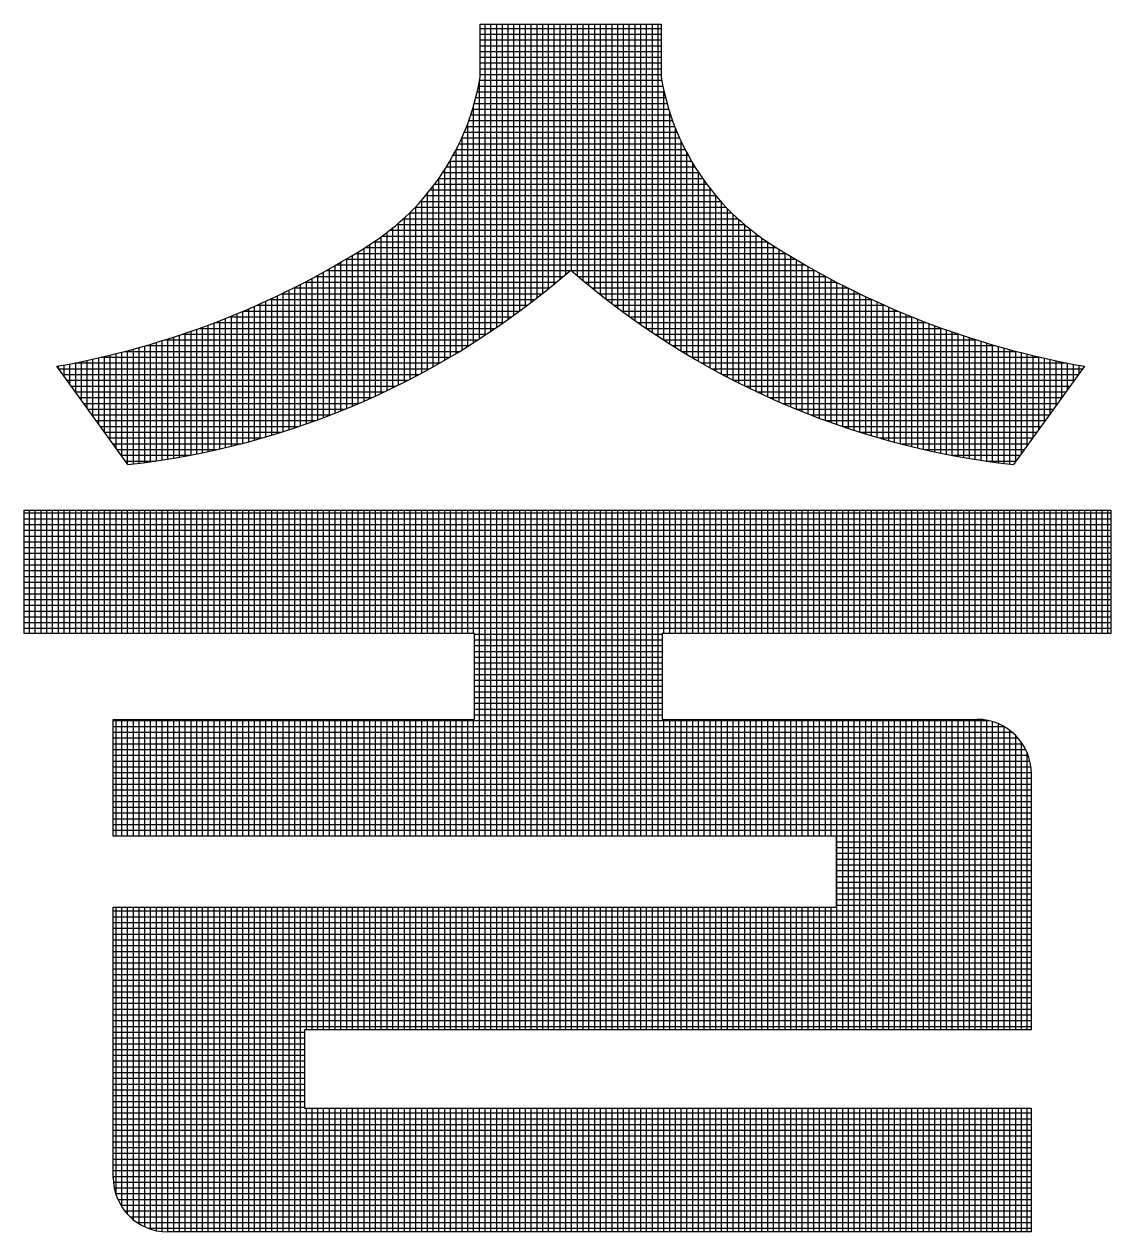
# Model space of a CAD drawing. Header units: inches. Extents: x 1009 to 1850, y 0 to 594.
# Drawn here: x 1739.478 to 1742.75, y 102.36 to 105.995 of the extents above; entities that cross this region are included whole.
import ezdxf

# ---------------------------------------------------------------- set-up
doc = ezdxf.new("R2010")
doc.units = ezdxf.units.IN
doc.header["$MEASUREMENT"] = 0
doc.layers.add('BG ÇÑ±¹Áö¿ª³\xad¹æ±â¼úÁÖ½ÄÈ¸»ç CI', color=7, linetype='Continuous')

msp = doc.modelspace()

# ---------------------------------------------------------------- linework, layer by layer
at = {"layer": 'BG ÇÑ±¹Áö¿ª³\xad¹æ±â¼úÁÖ½ÄÈ¸»ç CI', "color": 7, "linetype": 'Continuous', "lineweight": 25}
for p, q in [((1740.8516, 105.8369), (1740.8516, 105.995)), ((1740.8516, 105.995), (1741.3962, 105.995)), ((1740.8516, 105.9823), (1741.3962, 105.9823)), ((1740.8664, 105.0589), (1740.8664, 105.995)), ((1740.8837, 105.0705), (1740.8837, 105.995)), ((1740.9011, 105.0823), (1740.9011, 105.995)), ((1740.9184, 105.0943), (1740.9184, 105.995)), ((1740.9358, 105.1065), (1740.9358, 105.995)), ((1740.9532, 105.119), (1740.9532, 105.995)), ((1740.9705, 105.1317), (1740.9705, 105.995)), ((1740.9879, 105.1447), (1740.9879, 105.995)), ((1741.0053, 105.1578), (1741.0053, 105.995)), ((1741.0226, 105.1713), (1741.0226, 105.995)), ((1741.04, 105.1849), (1741.04, 105.995)), ((1741.0574, 105.1989), (1741.0574, 105.995)), ((1741.0747, 105.2131), (1741.0747, 105.995)), ((1741.0921, 105.2275), (1741.0921, 105.995)), ((1741.1095, 105.2423), (1741.1095, 105.995)), ((1741.1268, 105.2523), (1741.1268, 105.995)), ((1741.1442, 105.2373), (1741.1442, 105.995)), ((1741.1615, 105.2227), (1741.1615, 105.995)), ((1741.1789, 105.2083), (1741.1789, 105.995)), ((1741.1963, 105.1942), (1741.1963, 105.995)), ((1741.2136, 105.1804), (1741.2136, 105.995)), ((1741.231, 105.1668), (1741.231, 105.995)), ((1741.2484, 105.1534), (1741.2484, 105.995)), ((1741.2657, 105.1403), (1741.2657, 105.995)), ((1741.2831, 105.1275), (1741.2831, 105.995)), ((1741.3005, 105.1148), (1741.3005, 105.995)), ((1741.3178, 105.1025), (1741.3178, 105.995)), ((1741.3352, 105.0903), (1741.3352, 105.995)), ((1741.3526, 105.0783), (1741.3526, 105.995)), ((1741.3699, 105.0666), (1741.3699, 105.995)), ((1741.3873, 105.0551), (1741.3873, 105.995)), ((1741.3962, 105.995), (1741.3962, 105.8369)), ((1740.8516, 105.9649), (1741.3962, 105.9649)), ((1740.8516, 105.9476), (1741.3962, 105.9476)), ((1740.8516, 105.9302), (1741.3962, 105.9302)), ((1740.8516, 105.9128), (1741.3962, 105.9128)), ((1740.8516, 105.8955), (1741.3962, 105.8955)), ((1740.8516, 105.8781), (1741.3962, 105.8781)), ((1740.8516, 105.8607), (1741.3962, 105.8607)), ((1740.8498, 105.826), (1741.3981, 105.826)), ((1740.8516, 105.8434), (1741.3962, 105.8434)), ((1740.8427, 105.7913), (1741.4052, 105.7913)), ((1740.8465, 105.8086), (1741.4014, 105.8086)), ((1740.849, 105.0476), (1740.849, 105.8217)), ((1741.4047, 105.0438), (1741.4047, 105.7935)), ((1740.8339, 105.7565), (1741.414, 105.7565)), ((1740.8385, 105.7739), (1741.4093, 105.7739)), ((1740.8232, 105.7218), (1741.4246, 105.7218)), ((1740.8288, 105.7392), (1741.4191, 105.7392)), ((1740.8316, 105.0364), (1740.8316, 105.7487)), ((1741.422, 105.0327), (1741.422, 105.7298)), ((1740.8107, 105.6871), (1741.4372, 105.6871)), ((1740.8143, 105.0254), (1740.8143, 105.6965)), ((1740.8172, 105.7045), (1741.4307, 105.7045)), ((1741.4394, 105.0218), (1741.4394, 105.6815)), ((1740.7961, 105.6524), (1741.4517, 105.6524)), ((1740.7969, 105.0147), (1740.7969, 105.6541)), ((1740.8037, 105.6697), (1741.4442, 105.6697)), ((1741.4567, 105.0112), (1741.4567, 105.6415)), ((1740.7794, 105.6176), (1741.4684, 105.6176)), ((1740.7795, 105.0041), (1740.7795, 105.6179)), ((1740.788, 105.635), (1741.4598, 105.635)), ((1741.4741, 105.0007), (1741.4741, 105.6068)), ((1740.7604, 105.5829), (1741.4875, 105.5829)), ((1740.7622, 104.9938), (1740.7622, 105.5859)), ((1740.7702, 105.6003), (1741.4777, 105.6003)), ((1741.4915, 104.9904), (1741.4915, 105.5761)), ((1740.7274, 104.9737), (1740.7274, 105.5313)), ((1740.7389, 105.5482), (1741.509, 105.5482)), ((1740.7448, 104.9836), (1740.7448, 105.5573)), ((1740.75, 105.5655), (1741.4979, 105.5655)), ((1741.5088, 104.9803), (1741.5088, 105.5484)), ((1740.7012, 105.4961), (1741.5467, 105.4961)), ((1740.7101, 104.9639), (1740.7101, 105.5075)), ((1740.7145, 105.5134), (1741.5333, 105.5134)), ((1740.7271, 105.5308), (1741.5208, 105.5308)), ((1741.5262, 104.9704), (1741.5262, 105.5232)), ((1741.5436, 104.9607), (1741.5436, 105.5)), ((1740.672, 105.4613), (1741.5759, 105.4613)), ((1740.6753, 104.9449), (1740.6753, 105.4651)), ((1740.687, 105.4787), (1741.5608, 105.4787)), ((1740.6927, 104.9543), (1740.6927, 105.4855)), ((1741.5609, 104.9511), (1741.5609, 105.4786)), ((1741.5783, 104.9418), (1741.5783, 105.4587)), ((1740.6388, 105.4266), (1741.6091, 105.4266)), ((1740.6406, 104.9266), (1740.6406, 105.4284)), ((1740.6559, 105.444), (1741.5919, 105.444)), ((1740.658, 104.9356), (1740.658, 105.4461)), ((1741.5957, 104.9326), (1741.5957, 105.4401)), ((1741.613, 104.9236), (1741.613, 105.4228)), ((1740.6008, 105.3919), (1741.647, 105.3919)), ((1740.6059, 104.909), (1740.6059, 105.3962)), ((1740.6205, 105.4093), (1741.6274, 105.4093)), ((1740.6232, 104.9177), (1740.6232, 105.4118)), ((1741.6304, 104.9148), (1741.6304, 105.4065)), ((1741.6478, 104.9061), (1741.6478, 105.3913)), ((1740.5538, 104.8839), (1740.5538, 105.3549)), ((1740.5569, 105.3572), (1741.691, 105.3572)), ((1740.5712, 104.8921), (1740.5712, 105.3678)), ((1740.5797, 105.3745), (1741.6681, 105.3745)), ((1740.5885, 104.9004), (1740.5885, 105.3816)), ((1741.6651, 104.8976), (1741.6651, 105.3769)), ((1741.6825, 104.8893), (1741.6825, 105.3634)), ((1741.6998, 104.8812), (1741.6998, 105.3508)), ((1740.5017, 104.8603), (1740.5017, 105.3203)), ((1740.5051, 105.3224), (1741.7428, 105.3224)), ((1740.5191, 104.868), (1740.5191, 105.3313)), ((1740.5321, 105.3398), (1741.7158, 105.3398)), ((1740.5364, 104.8758), (1740.5364, 105.3427)), ((1741.7172, 104.8732), (1741.7172, 105.3388)), ((1741.7346, 104.8654), (1741.7346, 105.3276)), ((1741.7519, 104.8577), (1741.7519, 105.3167)), ((1740.4322, 104.831), (1740.4322, 105.2784)), ((1740.4481, 105.2877), (1741.7997, 105.2877)), ((1740.4496, 104.8381), (1740.4496, 105.2886)), ((1740.467, 104.8453), (1740.467, 105.299)), ((1740.477, 105.3051), (1741.7708, 105.3051)), ((1740.4843, 104.8527), (1740.4843, 105.3095)), ((1741.7693, 104.8502), (1741.7693, 105.306)), ((1741.7867, 104.8429), (1741.7867, 105.2955)), ((1741.804, 104.8357), (1741.804, 105.2852)), ((1740.3801, 104.8107), (1740.3801, 105.2488)), ((1740.3876, 105.253), (1741.1219, 105.253)), ((1740.3975, 104.8174), (1740.3975, 105.2585)), ((1740.4149, 104.8241), (1740.4149, 105.2684)), ((1740.4183, 105.2703), (1741.8295, 105.2703)), ((1741.126, 105.253), (1741.8603, 105.253)), ((1741.8214, 104.8287), (1741.8214, 105.275)), ((1741.8388, 104.8218), (1741.8388, 105.2651)), ((1741.8561, 104.8151), (1741.8561, 105.2553)), ((1741.8735, 104.8086), (1741.8735, 105.2457)), ((1740.3107, 104.7858), (1740.3107, 105.2119)), ((1740.323, 105.2182), (1741.081, 105.2182)), ((1740.3281, 104.7918), (1740.3281, 105.2209)), ((1740.3454, 104.798), (1740.3454, 105.23)), ((1740.3559, 105.2356), (1741.1017, 105.2356)), ((1740.3628, 104.8043), (1740.3628, 105.2393)), ((1741.1462, 105.2356), (1741.892, 105.2356)), ((1741.1669, 105.2182), (1741.9248, 105.2182)), ((1741.8909, 104.8022), (1741.8909, 105.2362)), ((1741.9082, 104.7959), (1741.9082, 105.227)), ((1741.9256, 104.7898), (1741.9256, 105.2179)), ((1741.943, 104.7838), (1741.943, 105.2089)), ((1740.2239, 104.7579), (1740.2239, 105.1693)), ((1740.2412, 104.7632), (1740.2412, 105.1775)), ((1740.2537, 105.1835), (1741.0382, 105.1835)), ((1740.2586, 104.7686), (1740.2586, 105.1859)), ((1740.276, 104.7742), (1740.276, 105.1944)), ((1740.289, 105.2009), (1741.0598, 105.2009)), ((1740.2933, 104.7799), (1740.2933, 105.203)), ((1741.188, 105.2009), (1741.9588, 105.2009)), ((1741.2096, 105.1835), (1741.9941, 105.1835)), ((1741.9603, 104.778), (1741.9603, 105.2001)), ((1741.9777, 104.7723), (1741.9777, 105.1915)), ((1741.995, 104.7668), (1741.995, 105.1831)), ((1742.0124, 104.7614), (1742.0124, 105.1748)), ((1740.1387, 105.1314), (1740.9701, 105.1314)), ((1740.1544, 104.738), (1740.1544, 105.1382)), ((1740.1718, 104.7428), (1740.1718, 105.1457)), ((1740.1787, 105.1488), (1740.9934, 105.1488)), ((1740.1891, 104.7477), (1740.1891, 105.1534)), ((1740.2065, 104.7527), (1740.2065, 105.1613)), ((1740.217, 105.1662), (1741.0161, 105.1662)), ((1741.2318, 105.1662), (1742.0309, 105.1662)), ((1741.2545, 105.1488), (1742.0692, 105.1488)), ((1741.2777, 105.1314), (1742.1092, 105.1314)), ((1742.0298, 104.7561), (1742.0298, 105.1667)), ((1742.0471, 104.751), (1742.0471, 105.1587)), ((1742.0645, 104.746), (1742.0645, 105.1509)), ((1742.0819, 104.7412), (1742.0819, 105.1432)), ((1742.0992, 104.7365), (1742.0992, 105.1357)), ((1740.0502, 104.7124), (1740.0502, 105.0958)), ((1740.0525, 105.0967), (1740.9219, 105.0967)), ((1740.0676, 104.7164), (1740.0676, 105.1025)), ((1740.0849, 104.7204), (1740.0849, 105.1094)), ((1740.0967, 105.1141), (1740.9463, 105.1141)), ((1740.1023, 104.7246), (1740.1023, 105.1163)), ((1740.1197, 104.729), (1740.1197, 105.1235)), ((1740.137, 104.7334), (1740.137, 105.1307)), ((1741.3016, 105.1141), (1742.1512, 105.1141)), ((1741.326, 105.0967), (1742.1954, 105.0967)), ((1742.1166, 104.7319), (1742.1166, 105.1283)), ((1742.134, 104.7275), (1742.134, 105.1211)), ((1742.1513, 104.7232), (1742.1513, 105.114)), ((1742.1687, 104.7191), (1742.1687, 105.1071)), ((1742.1861, 104.715), (1742.1861, 105.1003)), ((1739.946, 104.6916), (1739.946, 105.0586)), ((1739.9559, 105.062), (1740.871, 105.062)), ((1739.9634, 104.6947), (1739.9634, 105.0645)), ((1739.9808, 104.698), (1739.9808, 105.0705)), ((1739.9981, 104.7014), (1739.9981, 105.0766)), ((1740.0057, 105.0793), (1740.8967, 105.0793)), ((1740.0155, 104.705), (1740.0155, 105.0829)), ((1740.0329, 104.7086), (1740.0329, 105.0893)), ((1741.3511, 105.0793), (1742.2422, 105.0793)), ((1741.3769, 105.062), (1742.2919, 105.062)), ((1742.2034, 104.7111), (1742.2034, 105.0936)), ((1742.2208, 104.7074), (1742.2208, 105.0871)), ((1742.2381, 104.7038), (1742.2381, 105.0808)), ((1742.2555, 104.7003), (1742.2555, 105.0746)), ((1742.2729, 104.6969), (1742.2729, 105.0685)), ((1742.2902, 104.6937), (1742.2902, 105.0625)), ((1739.8418, 104.6754), (1739.8418, 105.0263)), ((1739.845, 105.0272), (1740.8171, 105.0272)), ((1739.8592, 104.6778), (1739.8592, 105.0314)), ((1739.8766, 104.6803), (1739.8766, 105.0366)), ((1739.8939, 104.6829), (1739.8939, 105.0419)), ((1739.9026, 105.0446), (1740.8444, 105.0446)), ((1739.9113, 104.6857), (1739.9113, 105.0473)), ((1739.9287, 104.6886), (1739.9287, 105.0529)), ((1741.4034, 105.0446), (1742.3452, 105.0446)), ((1741.4307, 105.0272), (1742.4029, 105.0272)), ((1742.3076, 104.6906), (1742.3076, 105.0567)), ((1742.325, 104.6876), (1742.325, 105.051)), ((1742.3423, 104.6848), (1742.3423, 105.0455)), ((1742.3597, 104.682), (1742.3597, 105.0401)), ((1742.3771, 104.6794), (1742.3771, 105.0348)), ((1742.3944, 104.677), (1742.3944, 105.0297)), ((1742.4118, 104.6746), (1742.4118, 105.0247)), ((1739.6856, 104.8147), (1739.6856, 104.9867)), ((1739.7029, 104.7906), (1739.7029, 104.9906)), ((1739.7113, 104.9925), (1740.76, 104.9925)), ((1739.7203, 104.7665), (1739.7203, 104.9946)), ((1739.7377, 104.7425), (1739.7377, 104.9988)), ((1739.755, 104.7184), (1739.755, 105.003)), ((1739.7724, 104.6943), (1739.7724, 105.0074)), ((1739.7818, 105.0099), (1740.789, 105.0099)), ((1739.7898, 104.6702), (1739.7898, 105.012)), ((1739.8071, 104.671), (1739.8071, 105.0166)), ((1739.8245, 104.6732), (1739.8245, 105.0214)), ((1741.4589, 105.0099), (1742.4661, 105.0099)), ((1741.4879, 104.9925), (1742.5365, 104.9925)), ((1742.4292, 104.6724), (1742.4292, 105.0198)), ((1742.4465, 104.6704), (1742.4465, 105.0151)), ((1742.4639, 104.6782), (1742.4639, 105.0104)), ((1742.4812, 104.7023), (1742.4812, 105.006)), ((1742.4986, 104.7264), (1742.4986, 105.0016)), ((1742.516, 104.7505), (1742.516, 104.9974)), ((1742.5333, 104.7745), (1742.5333, 104.9932)), ((1742.5507, 104.7986), (1742.5507, 104.9893)), ((1739.7905, 104.6691), (1739.5771, 104.9651)), ((1739.5814, 104.9591), (1739.5814, 104.9659)), ((1739.5824, 104.9578), (1740.6991, 104.9578)), ((1739.5987, 104.9351), (1739.5987, 104.969)), ((1739.6161, 104.911), (1739.6161, 104.9723)), ((1739.6306, 104.9751), (1740.7301, 104.9751)), ((1739.6335, 104.8869), (1739.6335, 104.9757)), ((1739.6508, 104.8628), (1739.6508, 104.9792)), ((1739.6682, 104.8388), (1739.6682, 104.9829)), ((1741.5178, 104.9751), (1742.6173, 104.9751)), ((1741.5488, 104.9578), (1742.6655, 104.9578)), ((1742.6708, 104.9651), (1742.4573, 104.6691)), ((1742.5681, 104.8227), (1742.5681, 104.9854)), ((1742.5854, 104.8468), (1742.5854, 104.9817)), ((1742.6028, 104.8709), (1742.6028, 104.9781)), ((1742.6202, 104.8949), (1742.6202, 104.9746)), ((1742.6375, 104.919), (1742.6375, 104.9712)), ((1742.6549, 104.9431), (1742.6549, 104.968)), ((1739.5949, 104.9404), (1740.667, 104.9404)), ((1739.6074, 104.923), (1740.6338, 104.923)), ((1741.5808, 104.9404), (1742.653, 104.9404)), ((1741.6141, 104.923), (1742.6404, 104.923)), ((1739.6199, 104.9057), (1740.5992, 104.9057)), ((1739.6325, 104.8883), (1740.5633, 104.8883)), ((1741.6486, 104.9057), (1742.6279, 104.9057)), ((1741.6846, 104.8883), (1742.6154, 104.8883)), ((1739.645, 104.871), (1740.5257, 104.871)), ((1739.6575, 104.8536), (1740.4864, 104.8536)), ((1741.7222, 104.871), (1742.6029, 104.871)), ((1741.7615, 104.8536), (1742.5904, 104.8536)), ((1739.67, 104.8362), (1740.445, 104.8362)), ((1739.6826, 104.8189), (1740.4014, 104.8189)), ((1741.8028, 104.8362), (1742.5778, 104.8362)), ((1741.8464, 104.8189), (1742.5653, 104.8189)), ((1739.6951, 104.8015), (1740.3552, 104.8015)), ((1739.7076, 104.7841), (1740.3059, 104.7841)), ((1741.8927, 104.8015), (1742.5528, 104.8015)), ((1741.942, 104.7841), (1742.5403, 104.7841)), ((1739.7201, 104.7668), (1740.2528, 104.7668)), ((1739.7326, 104.7494), (1740.1952, 104.7494)), ((1739.7452, 104.732), (1740.1317, 104.732)), ((1741.995, 104.7668), (1742.5277, 104.7668)), ((1742.0527, 104.7494), (1742.5152, 104.7494)), ((1742.1162, 104.732), (1742.5027, 104.732)), ((1739.7577, 104.7147), (1740.0602, 104.7147)), ((1739.7702, 104.6973), (1739.9771, 104.6973)), ((1742.1877, 104.7147), (1742.4902, 104.7147)), ((1742.2708, 104.6973), (1742.4776, 104.6973)), ((1739.7827, 104.6799), (1739.8742, 104.6799)), ((1742.3736, 104.6799), (1742.4651, 104.6799)), ((1739.4783, 104.1612), (1739.4783, 104.5316)), ((1739.4783, 104.5316), (1742.7504, 104.5316)), ((1739.4783, 104.5237), (1742.7504, 104.5237)), ((1739.4946, 104.1612), (1739.4946, 104.5316)), ((1739.5119, 104.1612), (1739.5119, 104.5316)), ((1739.5293, 104.1612), (1739.5293, 104.5316)), ((1739.5466, 104.1612), (1739.5466, 104.5316)), ((1739.564, 104.1612), (1739.564, 104.5316)), ((1739.5814, 104.1612), (1739.5814, 104.5316)), ((1739.5987, 104.1612), (1739.5987, 104.5316)), ((1739.6161, 104.1612), (1739.6161, 104.5316)), ((1739.6335, 104.1612), (1739.6335, 104.5316)), ((1739.6508, 104.1612), (1739.6508, 104.5316)), ((1739.6682, 104.1612), (1739.6682, 104.5316)), ((1739.6856, 104.1612), (1739.6856, 104.5316)), ((1739.7029, 104.1612), (1739.7029, 104.5316)), ((1739.7203, 104.1612), (1739.7203, 104.5316)), ((1739.7377, 104.1612), (1739.7377, 104.5316)), ((1739.755, 104.1612), (1739.755, 104.5316)), ((1739.7724, 104.1612), (1739.7724, 104.5316)), ((1739.7898, 104.1612), (1739.7898, 104.5316)), ((1739.8071, 104.1612), (1739.8071, 104.5316)), ((1739.8245, 104.1612), (1739.8245, 104.5316)), ((1739.8418, 104.1612), (1739.8418, 104.5316)), ((1739.8592, 104.1612), (1739.8592, 104.5316)), ((1739.8766, 104.1612), (1739.8766, 104.5316)), ((1739.8939, 104.1612), (1739.8939, 104.5316)), ((1739.9113, 104.1612), (1739.9113, 104.5316)), ((1739.9287, 104.1612), (1739.9287, 104.5316)), ((1739.946, 104.1612), (1739.946, 104.5316)), ((1739.9634, 104.1612), (1739.9634, 104.5316)), ((1739.9808, 104.1612), (1739.9808, 104.5316)), ((1739.9981, 104.1612), (1739.9981, 104.5316)), ((1740.0155, 104.1612), (1740.0155, 104.5316)), ((1740.0329, 104.1612), (1740.0329, 104.5316)), ((1740.0502, 104.1612), (1740.0502, 104.5316)), ((1740.0676, 104.1612), (1740.0676, 104.5316)), ((1740.0849, 104.1612), (1740.0849, 104.5316)), ((1740.1023, 104.1612), (1740.1023, 104.5316)), ((1740.1197, 104.1612), (1740.1197, 104.5316)), ((1740.137, 104.1612), (1740.137, 104.5316)), ((1740.1544, 104.1612), (1740.1544, 104.5316)), ((1740.1718, 104.1612), (1740.1718, 104.5316)), ((1740.1891, 104.1612), (1740.1891, 104.5316)), ((1740.2065, 104.1612), (1740.2065, 104.5316)), ((1740.2239, 104.1612), (1740.2239, 104.5316)), ((1740.2412, 104.1612), (1740.2412, 104.5316)), ((1740.2586, 104.1612), (1740.2586, 104.5316)), ((1740.276, 104.1612), (1740.276, 104.5316)), ((1740.2933, 104.1612), (1740.2933, 104.5316)), ((1740.3107, 104.1612), (1740.3107, 104.5316)), ((1740.3281, 104.1612), (1740.3281, 104.5316)), ((1740.3454, 104.1612), (1740.3454, 104.5316)), ((1740.3628, 104.1612), (1740.3628, 104.5316)), ((1740.3801, 104.1612), (1740.3801, 104.5316)), ((1740.3975, 104.1612), (1740.3975, 104.5316)), ((1740.4149, 104.1612), (1740.4149, 104.5316)), ((1740.4322, 104.1612), (1740.4322, 104.5316)), ((1740.4496, 104.1612), (1740.4496, 104.5316)), ((1740.467, 104.1612), (1740.467, 104.5316)), ((1740.4843, 104.1612), (1740.4843, 104.5316)), ((1740.5017, 104.1612), (1740.5017, 104.5316)), ((1740.5191, 104.1612), (1740.5191, 104.5316)), ((1740.5364, 104.1612), (1740.5364, 104.5316)), ((1740.5538, 104.1612), (1740.5538, 104.5316)), ((1740.5712, 104.1612), (1740.5712, 104.5316)), ((1740.5885, 104.1612), (1740.5885, 104.5316)), ((1740.6059, 104.1612), (1740.6059, 104.5316)), ((1740.6232, 104.1612), (1740.6232, 104.5316)), ((1740.6406, 104.1612), (1740.6406, 104.5316)), ((1740.658, 104.1612), (1740.658, 104.5316)), ((1740.6753, 104.1612), (1740.6753, 104.5316)), ((1740.6927, 104.1612), (1740.6927, 104.5316)), ((1740.7101, 104.1612), (1740.7101, 104.5316)), ((1740.7274, 104.1612), (1740.7274, 104.5316)), ((1740.7448, 104.1612), (1740.7448, 104.5316)), ((1740.7622, 104.1612), (1740.7622, 104.5316)), ((1740.7795, 104.1612), (1740.7795, 104.5316)), ((1740.7969, 104.1612), (1740.7969, 104.5316)), ((1740.8143, 104.1612), (1740.8143, 104.5316)), ((1740.8316, 104.1612), (1740.8316, 104.5316)), ((1740.849, 103.5512), (1740.849, 104.5316)), ((1740.8664, 103.5512), (1740.8664, 104.5316)), ((1740.8837, 103.5512), (1740.8837, 104.5316)), ((1740.9011, 103.5512), (1740.9011, 104.5316)), ((1740.9184, 103.5512), (1740.9184, 104.5316)), ((1740.9358, 103.5512), (1740.9358, 104.5316)), ((1740.9532, 103.5512), (1740.9532, 104.5316)), ((1740.9705, 103.5512), (1740.9705, 104.5316)), ((1740.9879, 103.5512), (1740.9879, 104.5316)), ((1741.0053, 103.5512), (1741.0053, 104.5316)), ((1741.0226, 103.5512), (1741.0226, 104.5316)), ((1741.04, 103.5512), (1741.04, 104.5316)), ((1741.0574, 103.5512), (1741.0574, 104.5316)), ((1741.0747, 103.5512), (1741.0747, 104.5316)), ((1741.0921, 103.5512), (1741.0921, 104.5316)), ((1741.1095, 103.5512), (1741.1095, 104.5316)), ((1741.1268, 103.5512), (1741.1268, 104.5316)), ((1741.1442, 103.5512), (1741.1442, 104.5316)), ((1741.1615, 103.5512), (1741.1615, 104.5316)), ((1741.1789, 103.5512), (1741.1789, 104.5316)), ((1741.1963, 103.5512), (1741.1963, 104.5316)), ((1741.2136, 103.5512), (1741.2136, 104.5316)), ((1741.231, 103.5512), (1741.231, 104.5316)), ((1741.2484, 103.5512), (1741.2484, 104.5316)), ((1741.2657, 103.5512), (1741.2657, 104.5316)), ((1741.2831, 103.5512), (1741.2831, 104.5316)), ((1741.3005, 103.5512), (1741.3005, 104.5316)), ((1741.3178, 103.5512), (1741.3178, 104.5316)), ((1741.3352, 103.5512), (1741.3352, 104.5316)), ((1741.3526, 103.5512), (1741.3526, 104.5316)), ((1741.3699, 103.5512), (1741.3699, 104.5316)), ((1741.3873, 103.5512), (1741.3873, 104.5316)), ((1741.4047, 104.1612), (1741.4047, 104.5316)), ((1741.422, 104.1612), (1741.422, 104.5316)), ((1741.4394, 104.1612), (1741.4394, 104.5316)), ((1741.4567, 104.1612), (1741.4567, 104.5316)), ((1741.4741, 104.1612), (1741.4741, 104.5316)), ((1741.4915, 104.1612), (1741.4915, 104.5316)), ((1741.5088, 104.1612), (1741.5088, 104.5316)), ((1741.5262, 104.1612), (1741.5262, 104.5316)), ((1741.5436, 104.1612), (1741.5436, 104.5316)), ((1741.5609, 104.1612), (1741.5609, 104.5316)), ((1741.5783, 104.1612), (1741.5783, 104.5316)), ((1741.5957, 104.1612), (1741.5957, 104.5316)), ((1741.613, 104.1612), (1741.613, 104.5316)), ((1741.6304, 104.1612), (1741.6304, 104.5316)), ((1741.6478, 104.1612), (1741.6478, 104.5316)), ((1741.6651, 104.1612), (1741.6651, 104.5316)), ((1741.6825, 104.1612), (1741.6825, 104.5316)), ((1741.6998, 104.1612), (1741.6998, 104.5316)), ((1741.7172, 104.1612), (1741.7172, 104.5316)), ((1741.7346, 104.1612), (1741.7346, 104.5316)), ((1741.7519, 104.1612), (1741.7519, 104.5316)), ((1741.7693, 104.1612), (1741.7693, 104.5316)), ((1741.7867, 104.1612), (1741.7867, 104.5316)), ((1741.804, 104.1612), (1741.804, 104.5316)), ((1741.8214, 104.1612), (1741.8214, 104.5316)), ((1741.8388, 104.1612), (1741.8388, 104.5316)), ((1741.8561, 104.1612), (1741.8561, 104.5316)), ((1741.8735, 104.1612), (1741.8735, 104.5316)), ((1741.8909, 104.1612), (1741.8909, 104.5316)), ((1741.9082, 104.1612), (1741.9082, 104.5316)), ((1741.9256, 104.1612), (1741.9256, 104.5316)), ((1741.943, 104.1612), (1741.943, 104.5316)), ((1741.9603, 104.1612), (1741.9603, 104.5316)), ((1741.9777, 104.1612), (1741.9777, 104.5316)), ((1741.995, 104.1612), (1741.995, 104.5316)), ((1742.0124, 104.1612), (1742.0124, 104.5316)), ((1742.0298, 104.1612), (1742.0298, 104.5316)), ((1742.0471, 104.1612), (1742.0471, 104.5316)), ((1742.0645, 104.1612), (1742.0645, 104.5316)), ((1742.0819, 104.1612), (1742.0819, 104.5316)), ((1742.0992, 104.1612), (1742.0992, 104.5316)), ((1742.1166, 104.1612), (1742.1166, 104.5316)), ((1742.134, 104.1612), (1742.134, 104.5316)), ((1742.1513, 104.1612), (1742.1513, 104.5316)), ((1742.1687, 104.1612), (1742.1687, 104.5316)), ((1742.1861, 104.1612), (1742.1861, 104.5316)), ((1742.2034, 104.1612), (1742.2034, 104.5316)), ((1742.2208, 104.1612), (1742.2208, 104.5316)), ((1742.2381, 104.1612), (1742.2381, 104.5316)), ((1742.2555, 104.1612), (1742.2555, 104.5316)), ((1742.2729, 104.1612), (1742.2729, 104.5316)), ((1742.2902, 104.1612), (1742.2902, 104.5316)), ((1742.3076, 104.1612), (1742.3076, 104.5316)), ((1742.325, 104.1612), (1742.325, 104.5316)), ((1742.3423, 104.1612), (1742.3423, 104.5316)), ((1742.3597, 104.1612), (1742.3597, 104.5316)), ((1742.3771, 104.1612), (1742.3771, 104.5316)), ((1742.3944, 104.1612), (1742.3944, 104.5316)), ((1742.4118, 104.1612), (1742.4118, 104.5316)), ((1742.4292, 104.1612), (1742.4292, 104.5316)), ((1742.4465, 104.1612), (1742.4465, 104.5316)), ((1742.4639, 104.1612), (1742.4639, 104.5316)), ((1742.4812, 104.1612), (1742.4812, 104.5316)), ((1742.4986, 104.1612), (1742.4986, 104.5316)), ((1742.516, 104.1612), (1742.516, 104.5316)), ((1742.5333, 104.1612), (1742.5333, 104.5316)), ((1742.5507, 104.1612), (1742.5507, 104.5316)), ((1742.5681, 104.1612), (1742.5681, 104.5316)), ((1742.5854, 104.1612), (1742.5854, 104.5316)), ((1742.6028, 104.1612), (1742.6028, 104.5316)), ((1742.6202, 104.1612), (1742.6202, 104.5316)), ((1742.6375, 104.1612), (1742.6375, 104.5316)), ((1742.6549, 104.1612), (1742.6549, 104.5316)), ((1742.6723, 104.1612), (1742.6723, 104.5316)), ((1742.6896, 104.1612), (1742.6896, 104.5316)), ((1742.707, 104.1612), (1742.707, 104.5316)), ((1742.7244, 104.1612), (1742.7244, 104.5316)), ((1742.7417, 104.1612), (1742.7417, 104.5316)), ((1742.7504, 104.5316), (1742.7504, 104.1612)), ((1739.4783, 104.5063), (1742.7504, 104.5063)), ((1739.4783, 104.4889), (1742.7504, 104.4889)), ((1739.4783, 104.4716), (1742.7504, 104.4716)), ((1739.4783, 104.4542), (1742.7504, 104.4542)), ((1739.4783, 104.4368), (1742.7504, 104.4368)), ((1739.4783, 104.4195), (1742.7504, 104.4195)), ((1739.4783, 104.4021), (1742.7504, 104.4021)), ((1739.4783, 104.3847), (1742.7504, 104.3847)), ((1739.4783, 104.3674), (1742.7504, 104.3674)), ((1739.4783, 104.35), (1742.7504, 104.35)), ((1739.4783, 104.3327), (1742.7504, 104.3327)), ((1739.4783, 104.3153), (1742.7504, 104.3153)), ((1739.4783, 104.2979), (1742.7504, 104.2979)), ((1739.4783, 104.2806), (1742.7504, 104.2806)), ((1739.4783, 104.2632), (1742.7504, 104.2632)), ((1739.4783, 104.2458), (1742.7504, 104.2458)), ((1739.4783, 104.2285), (1742.7504, 104.2285)), ((1739.4783, 104.2111), (1742.7504, 104.2111)), ((1739.4783, 104.1937), (1742.7504, 104.1937)), ((1739.4783, 104.1764), (1742.7504, 104.1764)), ((1740.834, 104.1612), (1739.4783, 104.1612)), ((1740.834, 103.9024), (1740.834, 104.1612)), ((1740.834, 104.159), (1741.3998, 104.159)), ((1742.7504, 104.1612), (1741.3998, 104.1612)), ((1741.3998, 104.1612), (1741.3998, 103.9024)), ((1740.834, 104.1416), (1741.3998, 104.1416)), ((1740.834, 104.1243), (1741.3998, 104.1243)), ((1740.834, 104.1069), (1741.3998, 104.1069)), ((1740.834, 104.0896), (1741.3998, 104.0896)), ((1740.834, 104.0722), (1741.3998, 104.0722)), ((1740.834, 104.0548), (1741.3998, 104.0548)), ((1740.834, 104.0375), (1741.3998, 104.0375)), ((1740.834, 104.0201), (1741.3998, 104.0201)), ((1740.834, 104.0027), (1741.3998, 104.0027)), ((1740.834, 103.9854), (1741.3998, 103.9854)), ((1740.834, 103.968), (1741.3998, 103.968)), ((1740.834, 103.9506), (1741.3998, 103.9506)), ((1740.834, 103.9333), (1741.3998, 103.9333)), ((1739.7463, 103.5512), (1739.7463, 103.9024)), ((1739.7463, 103.9024), (1740.834, 103.9024)), ((1739.7463, 103.8985), (1742.382, 103.8985)), ((1739.755, 103.5512), (1739.755, 103.9024)), ((1739.7724, 103.5512), (1739.7724, 103.9024)), ((1739.7898, 103.5512), (1739.7898, 103.9024)), ((1739.8071, 103.5512), (1739.8071, 103.9024)), ((1739.8245, 103.5512), (1739.8245, 103.9024)), ((1739.8418, 103.5512), (1739.8418, 103.9024)), ((1739.8592, 103.5512), (1739.8592, 103.9024)), ((1739.8766, 103.5512), (1739.8766, 103.9024)), ((1739.8939, 103.5512), (1739.8939, 103.9024)), ((1739.9113, 103.5512), (1739.9113, 103.9024)), ((1739.9287, 103.5512), (1739.9287, 103.9024)), ((1739.946, 103.5512), (1739.946, 103.9024)), ((1739.9634, 103.5512), (1739.9634, 103.9024)), ((1739.9808, 103.5512), (1739.9808, 103.9024)), ((1739.9981, 103.5512), (1739.9981, 103.9024)), ((1740.0155, 103.5512), (1740.0155, 103.9024)), ((1740.0329, 103.5512), (1740.0329, 103.9024)), ((1740.0502, 103.5512), (1740.0502, 103.9024)), ((1740.0676, 103.5512), (1740.0676, 103.9024)), ((1740.0849, 103.5512), (1740.0849, 103.9024)), ((1740.1023, 103.5512), (1740.1023, 103.9024)), ((1740.1197, 103.5512), (1740.1197, 103.9024)), ((1740.137, 103.5512), (1740.137, 103.9024)), ((1740.1544, 103.5512), (1740.1544, 103.9024)), ((1740.1718, 103.5512), (1740.1718, 103.9024)), ((1740.1891, 103.5512), (1740.1891, 103.9024)), ((1740.2065, 103.5512), (1740.2065, 103.9024)), ((1740.2239, 103.5512), (1740.2239, 103.9024)), ((1740.2412, 103.5512), (1740.2412, 103.9024)), ((1740.2586, 103.5512), (1740.2586, 103.9024)), ((1740.276, 103.5512), (1740.276, 103.9024)), ((1740.2933, 103.5512), (1740.2933, 103.9024)), ((1740.3107, 103.5512), (1740.3107, 103.9024)), ((1740.3281, 103.5512), (1740.3281, 103.9024)), ((1740.3454, 103.5512), (1740.3454, 103.9024)), ((1740.3628, 103.5512), (1740.3628, 103.9024)), ((1740.3801, 103.5512), (1740.3801, 103.9024)), ((1740.3975, 103.5512), (1740.3975, 103.9024)), ((1740.4149, 103.5512), (1740.4149, 103.9024)), ((1740.4322, 103.5512), (1740.4322, 103.9024)), ((1740.4496, 103.5512), (1740.4496, 103.9024)), ((1740.467, 103.5512), (1740.467, 103.9024)), ((1740.4843, 103.5512), (1740.4843, 103.9024)), ((1740.5017, 103.5512), (1740.5017, 103.9024)), ((1740.5191, 103.5512), (1740.5191, 103.9024)), ((1740.5364, 103.5512), (1740.5364, 103.9024)), ((1740.5538, 103.5512), (1740.5538, 103.9024)), ((1740.5712, 103.5512), (1740.5712, 103.9024)), ((1740.5885, 103.5512), (1740.5885, 103.9024)), ((1740.6059, 103.5512), (1740.6059, 103.9024)), ((1740.6232, 103.5512), (1740.6232, 103.9024)), ((1740.6406, 103.5512), (1740.6406, 103.9024)), ((1740.658, 103.5512), (1740.658, 103.9024)), ((1740.6753, 103.5512), (1740.6753, 103.9024)), ((1740.6927, 103.5512), (1740.6927, 103.9024)), ((1740.7101, 103.5512), (1740.7101, 103.9024)), ((1740.7274, 103.5512), (1740.7274, 103.9024)), ((1740.7448, 103.5512), (1740.7448, 103.9024)), ((1740.7622, 103.5512), (1740.7622, 103.9024)), ((1740.7795, 103.5512), (1740.7795, 103.9024)), ((1740.7969, 103.5512), (1740.7969, 103.9024)), ((1740.8143, 103.5512), (1740.8143, 103.9024)), ((1740.8316, 103.5512), (1740.8316, 103.9024)), ((1740.834, 103.9159), (1741.3998, 103.9159)), ((1741.3998, 103.9024), (1742.3469, 103.9024)), ((1741.4047, 103.5512), (1741.4047, 103.9024)), ((1741.422, 103.5512), (1741.422, 103.9024)), ((1741.4394, 103.5512), (1741.4394, 103.9024)), ((1741.4567, 103.5512), (1741.4567, 103.9024)), ((1741.4741, 103.5512), (1741.4741, 103.9024)), ((1741.4915, 103.5512), (1741.4915, 103.9024)), ((1741.5088, 103.5512), (1741.5088, 103.9024)), ((1741.5262, 103.5512), (1741.5262, 103.9024)), ((1741.5436, 103.5512), (1741.5436, 103.9024)), ((1741.5609, 103.5512), (1741.5609, 103.9024)), ((1741.5783, 103.5512), (1741.5783, 103.9024)), ((1741.5957, 103.5512), (1741.5957, 103.9024)), ((1741.613, 103.5512), (1741.613, 103.9024)), ((1741.6304, 103.5512), (1741.6304, 103.9024)), ((1741.6478, 103.5512), (1741.6478, 103.9024)), ((1741.6651, 103.5512), (1741.6651, 103.9024)), ((1741.6825, 103.5512), (1741.6825, 103.9024)), ((1741.6998, 103.5512), (1741.6998, 103.9024)), ((1741.7172, 103.5512), (1741.7172, 103.9024)), ((1741.7346, 103.5512), (1741.7346, 103.9024)), ((1741.7519, 103.5512), (1741.7519, 103.9024)), ((1741.7693, 103.5512), (1741.7693, 103.9024)), ((1741.7867, 103.5512), (1741.7867, 103.9024)), ((1741.804, 103.5512), (1741.804, 103.9024)), ((1741.8214, 103.5512), (1741.8214, 103.9024)), ((1741.8388, 103.5512), (1741.8388, 103.9024)), ((1741.8561, 103.5512), (1741.8561, 103.9024)), ((1741.8735, 103.5512), (1741.8735, 103.9024)), ((1741.8909, 103.5512), (1741.8909, 103.9024)), ((1741.9082, 103.5512), (1741.9082, 103.9024)), ((1741.9256, 102.9673), (1741.9256, 103.9024)), ((1741.943, 102.9673), (1741.943, 103.9024)), ((1741.9603, 102.9673), (1741.9603, 103.9024)), ((1741.9777, 102.9673), (1741.9777, 103.9024)), ((1741.995, 102.9673), (1741.995, 103.9024)), ((1742.0124, 102.9673), (1742.0124, 103.9024)), ((1742.0298, 102.9673), (1742.0298, 103.9024)), ((1742.0471, 102.9673), (1742.0471, 103.9024)), ((1742.0645, 102.9673), (1742.0645, 103.9024)), ((1742.0819, 102.9673), (1742.0819, 103.9024)), ((1742.0992, 102.9673), (1742.0992, 103.9024)), ((1742.1166, 102.9673), (1742.1166, 103.9024)), ((1742.134, 102.9673), (1742.134, 103.9024)), ((1742.1513, 102.9673), (1742.1513, 103.9024)), ((1742.1687, 102.9673), (1742.1687, 103.9024)), ((1742.1861, 102.9673), (1742.1861, 103.9024)), ((1742.2034, 102.9673), (1742.2034, 103.9024)), ((1742.2208, 102.9673), (1742.2208, 103.9024)), ((1742.2381, 102.9673), (1742.2381, 103.9024)), ((1742.2555, 102.9673), (1742.2555, 103.9024)), ((1742.2729, 102.9673), (1742.2729, 103.9024)), ((1742.2902, 102.9673), (1742.2902, 103.9024)), ((1742.3076, 102.9673), (1742.3076, 103.9024)), ((1742.325, 102.9673), (1742.325, 103.9024)), ((1742.3423, 102.9673), (1742.3423, 103.9024)), ((1742.3597, 102.9673), (1742.3597, 103.9019)), ((1742.3771, 102.9673), (1742.3771, 103.8996)), ((1742.3944, 102.9673), (1742.3944, 103.8953)), ((1739.7463, 103.8812), (1742.4275, 103.8812)), ((1739.7463, 103.8638), (1742.4525, 103.8638)), ((1742.4118, 102.9673), (1742.4118, 103.889)), ((1742.4292, 102.9673), (1742.4292, 103.8802)), ((1742.4465, 102.9673), (1742.4465, 103.8686)), ((1739.7463, 103.8465), (1742.4702, 103.8465)), ((1739.7463, 103.8291), (1742.4835, 103.8291)), ((1742.4639, 102.9673), (1742.4639, 103.8533)), ((1742.4812, 102.9673), (1742.4812, 103.8324)), ((1739.7463, 103.8117), (1742.4936, 103.8117)), ((1739.7463, 103.7944), (1742.5011, 103.7944)), ((1742.4986, 102.9673), (1742.4986, 103.8007)), ((1739.7463, 103.777), (1742.5063, 103.777)), ((1739.7463, 103.7596), (1742.5096, 103.7596)), ((1739.7463, 103.7423), (1742.5109, 103.7423)), ((1739.7463, 103.7249), (1742.5109, 103.7249)), ((1742.5109, 103.7383), (1742.5109, 102.9673)), ((1739.7463, 103.7075), (1742.5109, 103.7075)), ((1739.7463, 103.6902), (1742.5109, 103.6902)), ((1739.7463, 103.6728), (1742.5109, 103.6728)), ((1739.7463, 103.6554), (1742.5109, 103.6554)), ((1739.7463, 103.6381), (1742.5109, 103.6381)), ((1739.7463, 103.6207), (1742.5109, 103.6207)), ((1739.7463, 103.6033), (1742.5109, 103.6033)), ((1739.7463, 103.586), (1742.5109, 103.586)), ((1739.7463, 103.5686), (1742.5109, 103.5686)), ((1739.7463, 103.5513), (1742.5109, 103.5513)), ((1741.9243, 103.5512), (1739.7463, 103.5512)), ((1741.9243, 103.3371), (1741.9243, 103.5512)), ((1741.9243, 103.5339), (1742.5109, 103.5339)), ((1741.9243, 103.5165), (1742.5109, 103.5165)), ((1741.9243, 103.4992), (1742.5109, 103.4992)), ((1741.9243, 103.4818), (1742.5109, 103.4818)), ((1741.9243, 103.4644), (1742.5109, 103.4644)), ((1741.9243, 103.4471), (1742.5109, 103.4471)), ((1741.9243, 103.4297), (1742.5109, 103.4297)), ((1741.9243, 103.4123), (1742.5109, 103.4123)), ((1741.9243, 103.395), (1742.5109, 103.395)), ((1741.9243, 103.3776), (1742.5109, 103.3776)), ((1741.9243, 103.3602), (1742.5109, 103.3602)), ((1739.7463, 102.5238), (1739.7463, 103.3371)), ((1739.7463, 103.3371), (1741.9243, 103.3371)), ((1739.7463, 103.3255), (1742.5109, 103.3255)), ((1739.755, 102.4711), (1739.755, 103.3371)), ((1739.7724, 102.4351), (1739.7724, 103.3371)), ((1739.7898, 102.4126), (1739.7898, 103.3371)), ((1739.8071, 102.3963), (1739.8071, 103.3371)), ((1739.8245, 102.384), (1739.8245, 103.3371)), ((1739.8418, 102.3747), (1739.8418, 103.3371)), ((1739.8592, 102.3679), (1739.8592, 103.3371)), ((1739.8766, 102.3633), (1739.8766, 103.3371)), ((1739.8939, 102.3606), (1739.8939, 103.3371)), ((1739.9113, 102.3597), (1739.9113, 103.3371)), ((1739.9287, 102.3597), (1739.9287, 103.3371)), ((1739.946, 102.3597), (1739.946, 103.3371)), ((1739.9634, 102.3597), (1739.9634, 103.3371)), ((1739.9808, 102.3597), (1739.9808, 103.3371)), ((1739.9981, 102.3597), (1739.9981, 103.3371)), ((1740.0155, 102.3597), (1740.0155, 103.3371)), ((1740.0329, 102.3597), (1740.0329, 103.3371)), ((1740.0502, 102.3597), (1740.0502, 103.3371)), ((1740.0676, 102.3597), (1740.0676, 103.3371)), ((1740.0849, 102.3597), (1740.0849, 103.3371)), ((1740.1023, 102.3597), (1740.1023, 103.3371)), ((1740.1197, 102.3597), (1740.1197, 103.3371)), ((1740.137, 102.3597), (1740.137, 103.3371)), ((1740.1544, 102.3597), (1740.1544, 103.3371)), ((1740.1718, 102.3597), (1740.1718, 103.3371)), ((1740.1891, 102.3597), (1740.1891, 103.3371)), ((1740.2065, 102.3597), (1740.2065, 103.3371)), ((1740.2239, 102.3597), (1740.2239, 103.3371)), ((1740.2412, 102.3597), (1740.2412, 103.3371)), ((1740.2586, 102.3597), (1740.2586, 103.3371)), ((1740.276, 102.3597), (1740.276, 103.3371)), ((1740.2933, 102.3597), (1740.2933, 103.3371)), ((1740.3107, 102.3597), (1740.3107, 103.3371)), ((1740.3281, 102.9673), (1740.3281, 103.3371)), ((1740.3454, 102.9673), (1740.3454, 103.3371)), ((1740.3628, 102.9673), (1740.3628, 103.3371)), ((1740.3801, 102.9673), (1740.3801, 103.3371)), ((1740.3975, 102.9673), (1740.3975, 103.3371)), ((1740.4149, 102.9673), (1740.4149, 103.3371)), ((1740.4322, 102.9673), (1740.4322, 103.3371)), ((1740.4496, 102.9673), (1740.4496, 103.3371)), ((1740.467, 102.9673), (1740.467, 103.3371)), ((1740.4843, 102.9673), (1740.4843, 103.3371)), ((1740.5017, 102.9673), (1740.5017, 103.3371)), ((1740.5191, 102.9673), (1740.5191, 103.3371)), ((1740.5364, 102.9673), (1740.5364, 103.3371)), ((1740.5538, 102.9673), (1740.5538, 103.3371)), ((1740.5712, 102.9673), (1740.5712, 103.3371)), ((1740.5885, 102.9673), (1740.5885, 103.3371)), ((1740.6059, 102.9673), (1740.6059, 103.3371)), ((1740.6232, 102.9673), (1740.6232, 103.3371)), ((1740.6406, 102.9673), (1740.6406, 103.3371)), ((1740.658, 102.9673), (1740.658, 103.3371)), ((1740.6753, 102.9673), (1740.6753, 103.3371)), ((1740.6927, 102.9673), (1740.6927, 103.3371)), ((1740.7101, 102.9673), (1740.7101, 103.3371)), ((1740.7274, 102.9673), (1740.7274, 103.3371)), ((1740.7448, 102.9673), (1740.7448, 103.3371)), ((1740.7622, 102.9673), (1740.7622, 103.3371)), ((1740.7795, 102.9673), (1740.7795, 103.3371)), ((1740.7969, 102.9673), (1740.7969, 103.3371)), ((1740.8143, 102.9673), (1740.8143, 103.3371)), ((1740.8316, 102.9673), (1740.8316, 103.3371)), ((1740.849, 102.9673), (1740.849, 103.3371)), ((1740.8664, 102.9673), (1740.8664, 103.3371)), ((1740.8837, 102.9673), (1740.8837, 103.3371)), ((1740.9011, 102.9673), (1740.9011, 103.3371)), ((1740.9184, 102.9673), (1740.9184, 103.3371)), ((1740.9358, 102.9673), (1740.9358, 103.3371)), ((1740.9532, 102.9673), (1740.9532, 103.3371)), ((1740.9705, 102.9673), (1740.9705, 103.3371)), ((1740.9879, 102.9673), (1740.9879, 103.3371)), ((1741.0053, 102.9673), (1741.0053, 103.3371)), ((1741.0226, 102.9673), (1741.0226, 103.3371)), ((1741.04, 102.9673), (1741.04, 103.3371)), ((1741.0574, 102.9673), (1741.0574, 103.3371)), ((1741.0747, 102.9673), (1741.0747, 103.3371)), ((1741.0921, 102.9673), (1741.0921, 103.3371)), ((1741.1095, 102.9673), (1741.1095, 103.3371)), ((1741.1268, 102.9673), (1741.1268, 103.3371)), ((1741.1442, 102.9673), (1741.1442, 103.3371)), ((1741.1615, 102.9673), (1741.1615, 103.3371)), ((1741.1789, 102.9673), (1741.1789, 103.3371)), ((1741.1963, 102.9673), (1741.1963, 103.3371)), ((1741.2136, 102.9673), (1741.2136, 103.3371)), ((1741.231, 102.9673), (1741.231, 103.3371)), ((1741.2484, 102.9673), (1741.2484, 103.3371)), ((1741.2657, 102.9673), (1741.2657, 103.3371)), ((1741.2831, 102.9673), (1741.2831, 103.3371)), ((1741.3005, 102.9673), (1741.3005, 103.3371)), ((1741.3178, 102.9673), (1741.3178, 103.3371)), ((1741.3352, 102.9673), (1741.3352, 103.3371)), ((1741.3526, 102.9673), (1741.3526, 103.3371)), ((1741.3699, 102.9673), (1741.3699, 103.3371)), ((1741.3873, 102.9673), (1741.3873, 103.3371)), ((1741.4047, 102.9673), (1741.4047, 103.3371)), ((1741.422, 102.9673), (1741.422, 103.3371)), ((1741.4394, 102.9673), (1741.4394, 103.3371)), ((1741.4567, 102.9673), (1741.4567, 103.3371)), ((1741.4741, 102.9673), (1741.4741, 103.3371)), ((1741.4915, 102.9673), (1741.4915, 103.3371)), ((1741.5088, 102.9673), (1741.5088, 103.3371)), ((1741.5262, 102.9673), (1741.5262, 103.3371)), ((1741.5436, 102.9673), (1741.5436, 103.3371)), ((1741.5609, 102.9673), (1741.5609, 103.3371)), ((1741.5783, 102.9673), (1741.5783, 103.3371)), ((1741.5957, 102.9673), (1741.5957, 103.3371)), ((1741.613, 102.9673), (1741.613, 103.3371)), ((1741.6304, 102.9673), (1741.6304, 103.3371)), ((1741.6478, 102.9673), (1741.6478, 103.3371)), ((1741.6651, 102.9673), (1741.6651, 103.3371)), ((1741.6825, 102.9673), (1741.6825, 103.3371)), ((1741.6998, 102.9673), (1741.6998, 103.3371)), ((1741.7172, 102.9673), (1741.7172, 103.3371)), ((1741.7346, 102.9673), (1741.7346, 103.3371)), ((1741.7519, 102.9673), (1741.7519, 103.3371)), ((1741.7693, 102.9673), (1741.7693, 103.3371)), ((1741.7867, 102.9673), (1741.7867, 103.3371)), ((1741.804, 102.9673), (1741.804, 103.3371)), ((1741.8214, 102.9673), (1741.8214, 103.3371)), ((1741.8388, 102.9673), (1741.8388, 103.3371)), ((1741.8561, 102.9673), (1741.8561, 103.3371)), ((1741.8735, 102.9673), (1741.8735, 103.3371)), ((1741.8909, 102.9673), (1741.8909, 103.3371)), ((1741.9082, 102.9673), (1741.9082, 103.3371)), ((1741.9243, 103.3429), (1742.5109, 103.3429)), ((1739.7463, 103.3082), (1742.5109, 103.3082)), ((1739.7463, 103.2908), (1742.5109, 103.2908)), ((1739.7463, 103.2734), (1742.5109, 103.2734)), ((1739.7463, 103.2561), (1742.5109, 103.2561)), ((1739.7463, 103.2387), (1742.5109, 103.2387)), ((1739.7463, 103.2213), (1742.5109, 103.2213)), ((1739.7463, 103.204), (1742.5109, 103.204)), ((1739.7463, 103.1866), (1742.5109, 103.1866)), ((1739.7463, 103.1692), (1742.5109, 103.1692)), ((1739.7463, 103.1519), (1742.5109, 103.1519)), ((1739.7463, 103.1345), (1742.5109, 103.1345)), ((1739.7463, 103.1171), (1742.5109, 103.1171)), ((1739.7463, 103.0998), (1742.5109, 103.0998)), ((1739.7463, 103.0824), (1742.5109, 103.0824)), ((1739.7463, 103.065), (1742.5109, 103.065)), ((1739.7463, 103.0477), (1742.5109, 103.0477)), ((1739.7463, 103.0303), (1742.5109, 103.0303)), ((1739.7463, 103.013), (1742.5109, 103.013)), ((1739.7463, 102.9956), (1742.5109, 102.9956)), ((1739.7463, 102.9782), (1742.5109, 102.9782)), ((1739.7463, 102.9609), (1740.3225, 102.9609)), ((1742.5109, 102.9673), (1740.3225, 102.9673)), ((1740.3225, 102.9673), (1740.3225, 102.732)), ((1739.7463, 102.9435), (1740.3225, 102.9435)), ((1739.7463, 102.9261), (1740.3225, 102.9261)), ((1739.7463, 102.9088), (1740.3225, 102.9088)), ((1739.7463, 102.8914), (1740.3225, 102.8914)), ((1739.7463, 102.874), (1740.3225, 102.874)), ((1739.7463, 102.8567), (1740.3225, 102.8567)), ((1739.7463, 102.8393), (1740.3225, 102.8393)), ((1739.7463, 102.8219), (1740.3225, 102.8219)), ((1739.7463, 102.8046), (1740.3225, 102.8046)), ((1739.7463, 102.7872), (1740.3225, 102.7872)), ((1739.7463, 102.7699), (1740.3225, 102.7699)), ((1739.7463, 102.7525), (1740.3225, 102.7525)), ((1739.7463, 102.7351), (1740.3225, 102.7351)), ((1740.3225, 102.732), (1742.5109, 102.732)), ((1740.3281, 102.3597), (1740.3281, 102.732)), ((1740.3454, 102.3597), (1740.3454, 102.732)), ((1740.3628, 102.3597), (1740.3628, 102.732)), ((1740.3801, 102.3597), (1740.3801, 102.732)), ((1740.3975, 102.3597), (1740.3975, 102.732)), ((1740.4149, 102.3597), (1740.4149, 102.732)), ((1740.4322, 102.3597), (1740.4322, 102.732)), ((1740.4496, 102.3597), (1740.4496, 102.732)), ((1740.467, 102.3597), (1740.467, 102.732)), ((1740.4843, 102.3597), (1740.4843, 102.732)), ((1740.5017, 102.3597), (1740.5017, 102.732)), ((1740.5191, 102.3597), (1740.5191, 102.732)), ((1740.5364, 102.3597), (1740.5364, 102.732)), ((1740.5538, 102.3597), (1740.5538, 102.732)), ((1740.5712, 102.3597), (1740.5712, 102.732)), ((1740.5885, 102.3597), (1740.5885, 102.732)), ((1740.6059, 102.3597), (1740.6059, 102.732)), ((1740.6232, 102.3597), (1740.6232, 102.732)), ((1740.6406, 102.3597), (1740.6406, 102.732)), ((1740.658, 102.3597), (1740.658, 102.732)), ((1740.6753, 102.3597), (1740.6753, 102.732)), ((1740.6927, 102.3597), (1740.6927, 102.732)), ((1740.7101, 102.3597), (1740.7101, 102.732)), ((1740.7274, 102.3597), (1740.7274, 102.732)), ((1740.7448, 102.3597), (1740.7448, 102.732)), ((1740.7622, 102.3597), (1740.7622, 102.732)), ((1740.7795, 102.3597), (1740.7795, 102.732)), ((1740.7969, 102.3597), (1740.7969, 102.732)), ((1740.8143, 102.3597), (1740.8143, 102.732)), ((1740.8316, 102.3597), (1740.8316, 102.732)), ((1740.849, 102.3597), (1740.849, 102.732)), ((1740.8664, 102.3597), (1740.8664, 102.732)), ((1740.8837, 102.3597), (1740.8837, 102.732)), ((1740.9011, 102.3597), (1740.9011, 102.732)), ((1740.9184, 102.3597), (1740.9184, 102.732)), ((1740.9358, 102.3597), (1740.9358, 102.732)), ((1740.9532, 102.3597), (1740.9532, 102.732)), ((1740.9705, 102.3597), (1740.9705, 102.732)), ((1740.9879, 102.3597), (1740.9879, 102.732)), ((1741.0053, 102.3597), (1741.0053, 102.732)), ((1741.0226, 102.3597), (1741.0226, 102.732)), ((1741.04, 102.3597), (1741.04, 102.732)), ((1741.0574, 102.3597), (1741.0574, 102.732)), ((1741.0747, 102.3597), (1741.0747, 102.732)), ((1741.0921, 102.3597), (1741.0921, 102.732)), ((1741.1095, 102.3597), (1741.1095, 102.732)), ((1741.1268, 102.3597), (1741.1268, 102.732)), ((1741.1442, 102.3597), (1741.1442, 102.732)), ((1741.1615, 102.3597), (1741.1615, 102.732)), ((1741.1789, 102.3597), (1741.1789, 102.732)), ((1741.1963, 102.3597), (1741.1963, 102.732)), ((1741.2136, 102.3597), (1741.2136, 102.732)), ((1741.231, 102.3597), (1741.231, 102.732)), ((1741.2484, 102.3597), (1741.2484, 102.732)), ((1741.2657, 102.3597), (1741.2657, 102.732)), ((1741.2831, 102.3597), (1741.2831, 102.732)), ((1741.3005, 102.3597), (1741.3005, 102.732)), ((1741.3178, 102.3597), (1741.3178, 102.732)), ((1741.3352, 102.3597), (1741.3352, 102.732)), ((1741.3526, 102.3597), (1741.3526, 102.732)), ((1741.3699, 102.3597), (1741.3699, 102.732)), ((1741.3873, 102.3597), (1741.3873, 102.732)), ((1741.4047, 102.3597), (1741.4047, 102.732)), ((1741.422, 102.3597), (1741.422, 102.732)), ((1741.4394, 102.3597), (1741.4394, 102.732)), ((1741.4567, 102.3597), (1741.4567, 102.732)), ((1741.4741, 102.3597), (1741.4741, 102.732)), ((1741.4915, 102.3597), (1741.4915, 102.732)), ((1741.5088, 102.3597), (1741.5088, 102.732)), ((1741.5262, 102.3597), (1741.5262, 102.732)), ((1741.5436, 102.3597), (1741.5436, 102.732)), ((1741.5609, 102.3597), (1741.5609, 102.732)), ((1741.5783, 102.3597), (1741.5783, 102.732)), ((1741.5957, 102.3597), (1741.5957, 102.732)), ((1741.613, 102.3597), (1741.613, 102.732)), ((1741.6304, 102.3597), (1741.6304, 102.732)), ((1741.6478, 102.3597), (1741.6478, 102.732)), ((1741.6651, 102.3597), (1741.6651, 102.732)), ((1741.6825, 102.3597), (1741.6825, 102.732)), ((1741.6998, 102.3597), (1741.6998, 102.732)), ((1741.7172, 102.3597), (1741.7172, 102.732)), ((1741.7346, 102.3597), (1741.7346, 102.732)), ((1741.7519, 102.3597), (1741.7519, 102.732)), ((1741.7693, 102.3597), (1741.7693, 102.732)), ((1741.7867, 102.3597), (1741.7867, 102.732)), ((1741.804, 102.3597), (1741.804, 102.732)), ((1741.8214, 102.3597), (1741.8214, 102.732)), ((1741.8388, 102.3597), (1741.8388, 102.732)), ((1741.8561, 102.3597), (1741.8561, 102.732)), ((1741.8735, 102.3597), (1741.8735, 102.732)), ((1741.8909, 102.3597), (1741.8909, 102.732)), ((1741.9082, 102.3597), (1741.9082, 102.732)), ((1741.9256, 102.3597), (1741.9256, 102.732)), ((1741.943, 102.3597), (1741.943, 102.732)), ((1741.9603, 102.3597), (1741.9603, 102.732)), ((1741.9777, 102.3597), (1741.9777, 102.732)), ((1741.995, 102.3597), (1741.995, 102.732)), ((1742.0124, 102.3597), (1742.0124, 102.732)), ((1742.0298, 102.3597), (1742.0298, 102.732)), ((1742.0471, 102.3597), (1742.0471, 102.732)), ((1742.0645, 102.3597), (1742.0645, 102.732)), ((1742.0819, 102.3597), (1742.0819, 102.732)), ((1742.0992, 102.3597), (1742.0992, 102.732)), ((1742.1166, 102.3597), (1742.1166, 102.732)), ((1742.134, 102.3597), (1742.134, 102.732)), ((1742.1513, 102.3597), (1742.1513, 102.732)), ((1742.1687, 102.3597), (1742.1687, 102.732)), ((1742.1861, 102.3597), (1742.1861, 102.732)), ((1742.2034, 102.3597), (1742.2034, 102.732)), ((1742.2208, 102.3597), (1742.2208, 102.732)), ((1742.2381, 102.3597), (1742.2381, 102.732)), ((1742.2555, 102.3597), (1742.2555, 102.732)), ((1742.2729, 102.3597), (1742.2729, 102.732)), ((1742.2902, 102.3597), (1742.2902, 102.732)), ((1742.3076, 102.3597), (1742.3076, 102.732)), ((1742.325, 102.3597), (1742.325, 102.732)), ((1742.3423, 102.3597), (1742.3423, 102.732)), ((1742.3597, 102.3597), (1742.3597, 102.732)), ((1742.3771, 102.3597), (1742.3771, 102.732)), ((1742.3944, 102.3597), (1742.3944, 102.732)), ((1742.4118, 102.3597), (1742.4118, 102.732)), ((1742.4292, 102.3597), (1742.4292, 102.732)), ((1742.4465, 102.3597), (1742.4465, 102.732)), ((1742.4639, 102.3597), (1742.4639, 102.732)), ((1742.4812, 102.3597), (1742.4812, 102.732)), ((1742.4986, 102.3597), (1742.4986, 102.732)), ((1742.5109, 102.732), (1742.5109, 102.3597)), ((1739.7463, 102.7178), (1742.5109, 102.7178)), ((1739.7463, 102.7004), (1742.5109, 102.7004)), ((1739.7463, 102.683), (1742.5109, 102.683)), ((1739.7463, 102.6657), (1742.5109, 102.6657)), ((1739.7463, 102.6483), (1742.5109, 102.6483)), ((1739.7463, 102.6309), (1742.5109, 102.6309)), ((1739.7463, 102.6136), (1742.5109, 102.6136)), ((1739.7463, 102.5962), (1742.5109, 102.5962)), ((1739.7463, 102.5788), (1742.5109, 102.5788)), ((1739.7463, 102.5615), (1742.5109, 102.5615)), ((1739.7463, 102.5441), (1742.5109, 102.5441)), ((1739.7463, 102.5267), (1742.5109, 102.5267)), ((1739.747, 102.5094), (1742.5109, 102.5094)), ((1739.7494, 102.492), (1742.5109, 102.492)), ((1739.7539, 102.4747), (1742.5109, 102.4747)), ((1739.7604, 102.4573), (1742.5109, 102.4573)), ((1739.7694, 102.4399), (1742.5109, 102.4399)), ((1739.7813, 102.4226), (1742.5109, 102.4226)), ((1739.797, 102.4052), (1742.5109, 102.4052)), ((1739.8186, 102.3878), (1742.5109, 102.3878)), ((1739.852, 102.3705), (1742.5109, 102.3705)), ((1742.5109, 102.3597), (1739.9104, 102.3597))]:
    msp.add_line(p, q, dxfattribs=at)
for centre, radius, start, end in [((1740.1186, 105.9568), 0.7428, 302.3918, 350.707), ((1742.1292, 105.9568), 0.7428, 189.293, 237.6082), ((1739.125, 107.5231), 2.5976, 280.023, 302.3918), ((1743.1229, 107.5231), 2.5976, 237.6082, 259.977), ((1739.5189, 107.0984), 2.4444, 276.3813, 311.0426), ((1742.729, 107.0984), 2.4444, 228.9574, 263.6187), ((1742.3469, 103.7383), 0.1641, 0, 90), ((1739.9104, 102.5238), 0.1641, 180, 270)]:
    msp.add_arc(centre, radius, start, end, dxfattribs=at)

doc.saveas('drawing.dxf')
